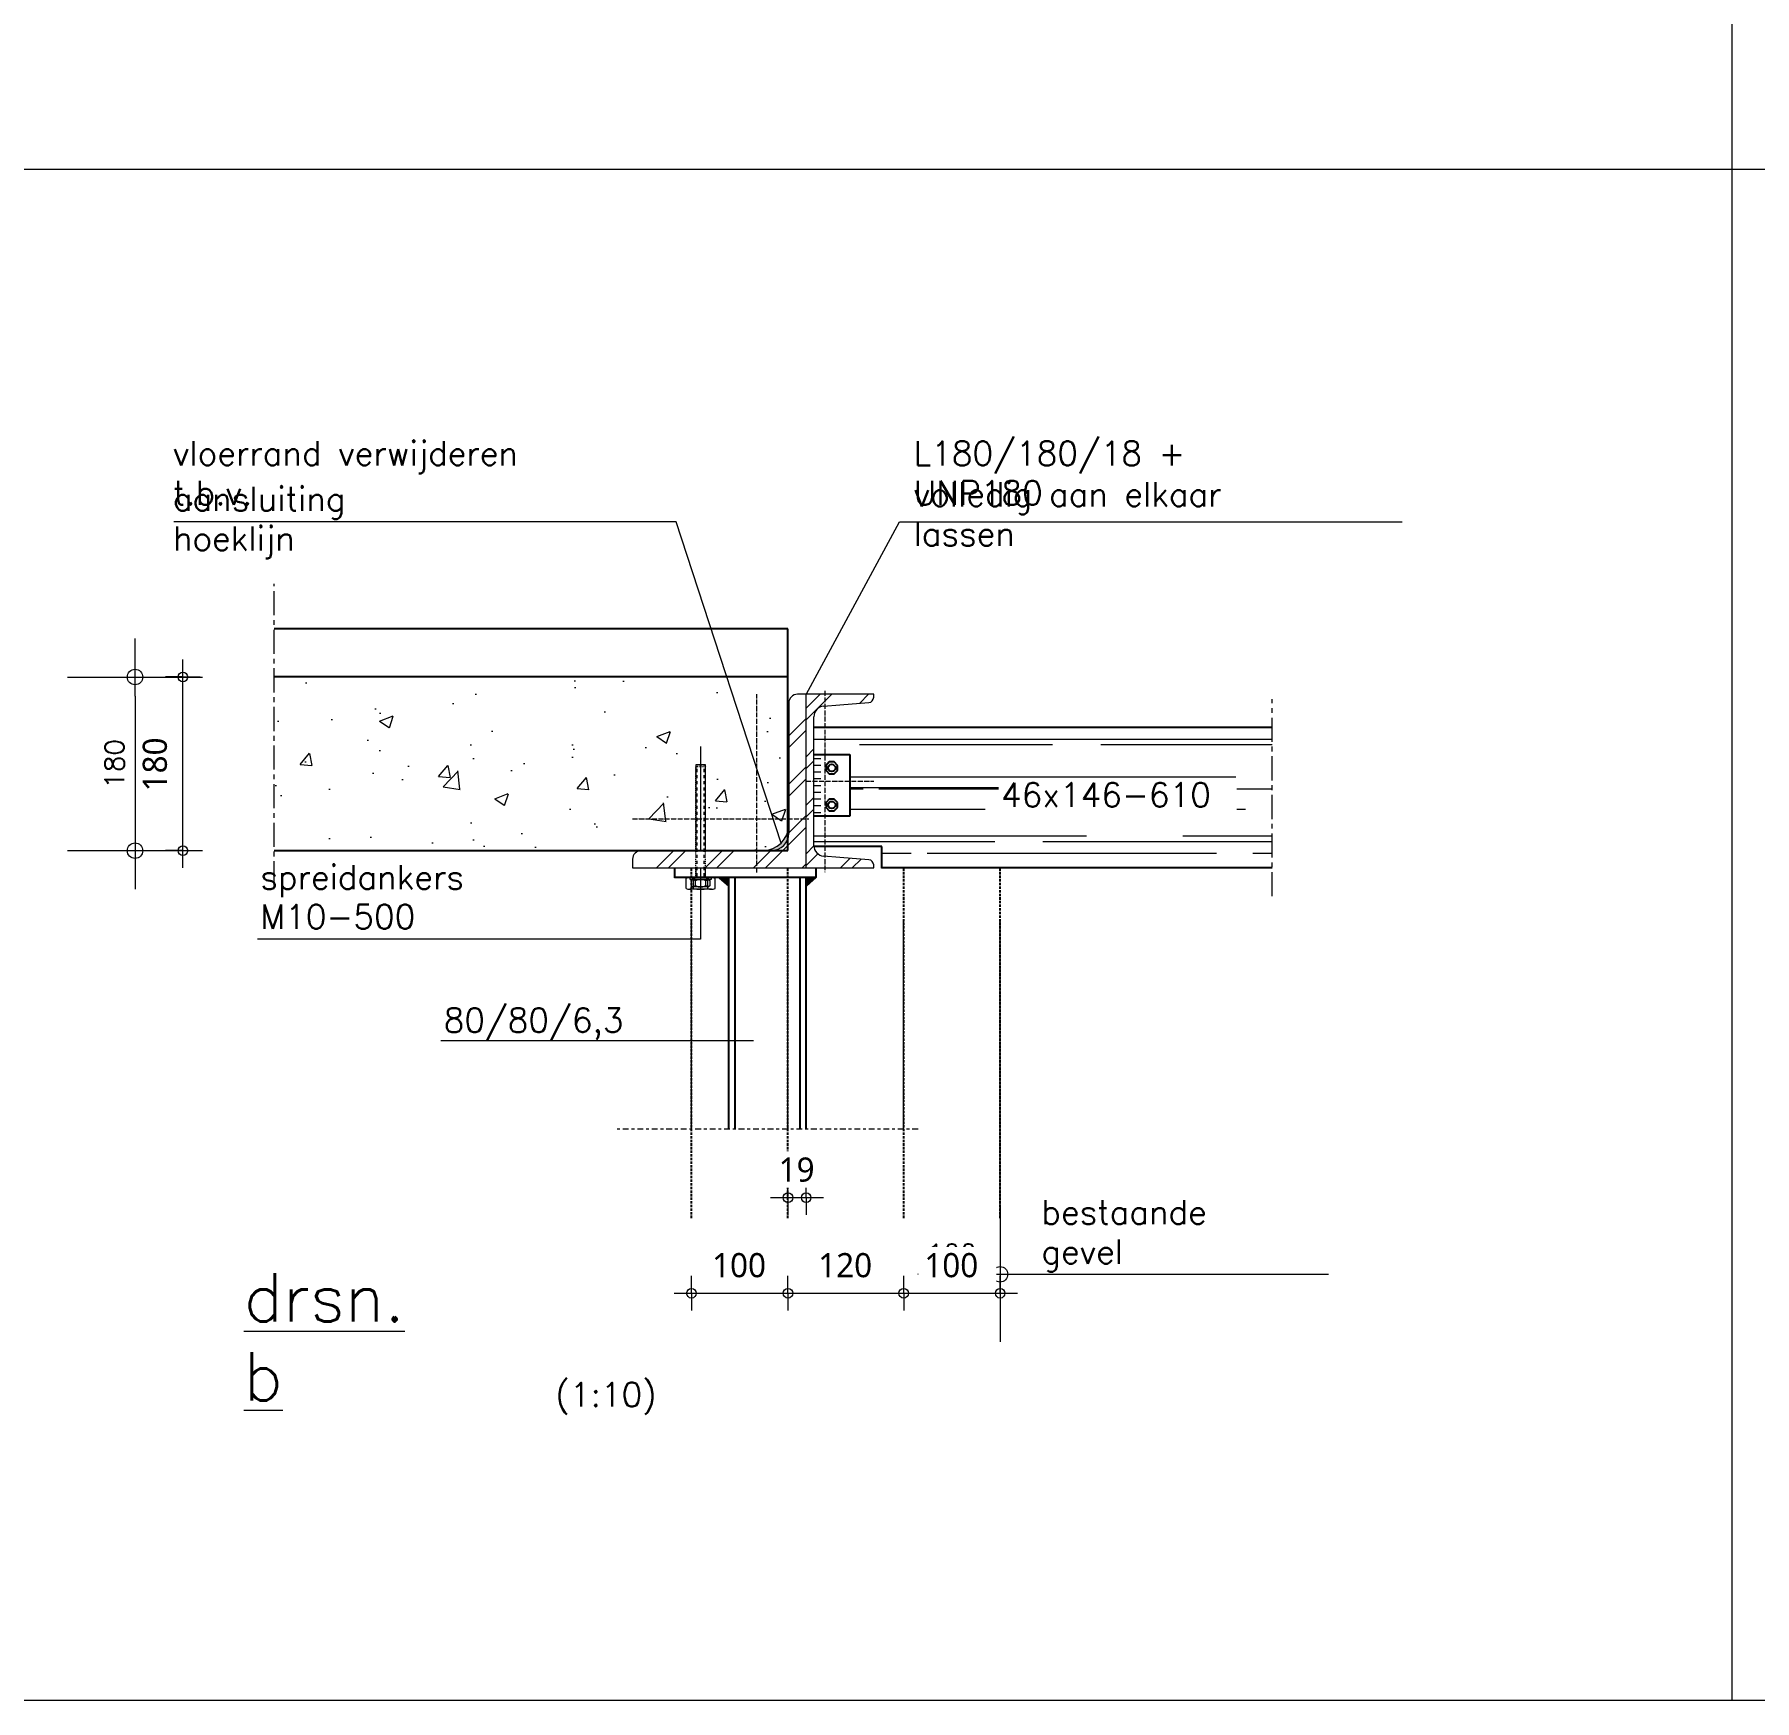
# Model space of a CAD drawing. Header units: millimetres. Extents: x -14163 to 55687, y -143 to 37302.
# Drawn here: x 17020 to 18803, y 26912 to 28639 of the extents above; entities that cross this region are included whole.
import ezdxf

# ---------------------------------------------------------------- set-up
doc = ezdxf.new("R2010")
doc.units = ezdxf.units.MM
for name, pattern in [('Dash', [6.35, 3.175, -3.175]), ('IMPORT-CENTER _3_', [1016, 635, -127, 127, -127]), ('IMPORT-DASHED _3_', [381, 254, -127]), ('MV_center', [15, 6, -3, 3, -3]), ('MV_hartlijn_staal', [6.6, 5, -0.8, 0, -0.8]), ('MV_hidden', [3.75, 2.5, -1.25]), ('Streep 1_1', [2, 1, -1])]:
    doc.linetypes.add(name, pattern=pattern)
for name, color, linetype, lineweight in [('A-ANNO-DIMS', 211, 'Continuous', 13), ('A-ANNO-DIMS-10', 211, 'Continuous', 13), ('A-DETL', 90, 'Continuous', 13), ('A-DETL-GENF', 92, 'Continuous', 18), ('A-DETL-GENF-HDLN', 1, 'Dash', 18), ('ARCERING', 55, 'Continuous', 13), ('AS', 1, 'IMPORT-CENTER _3_', 13), ('doorbraakdetails_dwg', 8, 'Continuous', 13), ('MAATVOERING', 1, 'Continuous', 13), ('STAAL', 2, 'Continuous', 13)]:
    doc.layers.add(name, color=color, linetype=linetype, lineweight=lineweight)
doc.styles.add('RomanS', font='romans__.ttf', dxfattribs={"height": 635})
doc.styles.add('RomanS_1', font='romans__.ttf', dxfattribs={"height": 1270})
doc.styles.add('RomanS_2', font='romans__.ttf', dxfattribs={"height": 508})
doc.styles.add('Segoe UI_3', font='segoeui.ttf', dxfattribs={"height": 25})
doc.dimstyles.new('2_5_mm', dxfattribs={"dimscale": 304.8, "dimtxt": 26.184099, "dimasz": 0.032808, "dimexe": 0.059055, "dimexo": 0.0625, "dimgap": 0.029528, "dimtad": 1, "dimdec": 0, "dimzin": 0, "dimdsep": 46, "dimtxsty": 'Segoe UI_3', "dimblk1": 'DOTBLANK', "dimblk2": 'DOTBLANK', "dimsah": 1, "dimcen": 0.09, "dimdle": 0.059055, "dimazin": 0, "dimtfac": 1, "dimtdec": 4, "dimtix": 1, "dimtmove": 0, "dimatfit": 3, "dimfxl": 0.059055, "dimfxlon": 1, "dimtvp": 1, "dimtfill": 1, "dimtolj": 1, "dimtzin": 0, "dimarcsym": 2})

# ---------------------------------------------------------------- blocks, each defined once
blk = doc.blocks.new('doorbraakdetails_dwg_DOT2035-5098677-Details Constructie')
at = {"layer": 'MAATVOERING'}
for p, q in [((0, 17.78), (0, -17.78)), ((-5.08, 0), (10.16, 0))]:
    blk.add_line(p, q, dxfattribs=at)
blk.add_circle((0, 0), 2.03, dxfattribs=at)
blk = doc.blocks.new('doorbraakdetails_dwg_DOT2035-V8-Details Constructie')
at = {"layer": 'MAATVOERING'}
blk.add_line((-5.08, 0), (-3.78, 0), dxfattribs=at)
blk = doc.blocks.new('doorbraakdetails_dwg_MOER-5098688-Details Constructie')
at = {"layer": 'STAAL'}
for p, q in [((-5.08, 3.74), (-5.08, 0.32)), ((-3.81, 4.06), (3.81, 4.06)), ((-3.81, 0), (3.81, 0)), ((-2.54, 3.74), (-2.54, 0.32)), ((2.54, 3.74), (2.54, 0.32)), ((5.08, 3.74), (5.08, 0.32))]:
    blk.add_line(p, q, dxfattribs=at)
for centre, radius, start, end in [((-3.81, 1.4), 2.66, 61.49293, 118.50707), ((-3.81, 2.66), 2.66, 241.49293, 298.50707), ((0, -6.1), 10.16, 75.52249, 104.47751), ((0, 10.16), 10.16, 255.52249, 284.47751), ((3.81, 1.4), 2.66, 61.49293, 118.50707), ((3.81, 2.66), 2.66, 241.49293, 298.50707)]:
    blk.add_arc(centre, radius, start, end, dxfattribs=at)
blk = doc.blocks.new('doorbraakdetails_dwg_SPREIDANKER-5098689-Details Constructie')
at = {"layer": 'AS'}
for p, q in [((0, -50.8), (0, 141.7)), ((0, -690.4), (0, -142.2))]:
    blk.add_line(p, q, dxfattribs=at)
at = {"layer": 'STAAL'}
for p, q in [((-25.4, 0), (-25.4, -50.8)), ((25.4, -50.8), (25.4, 0))]:
    blk.add_line(p, q, dxfattribs=at)
at = {"layer": 'STAAL', "flags": 128}
blk.add_lwpolyline([(-25.4, -142.2), (-25.4, -594.4), (25.4, -594.4), (25.4, -142.2)], dxfattribs=at)
at = {"xscale": 15, "yscale": 15, "zscale": 15}
blk.add_blockref('doorbraakdetails_dwg_MOER-5098688-Details Constructie', (0, 0), dxfattribs=at)
blk = doc.blocks.new('doorbraakdetails_dwg_DOT2035-V9-Details Constructie')
at = {"color": 250, "lineweight": 13}
blk.add_line((0, 17.78), (0, 17.12), dxfattribs=at)
blk = doc.blocks.new('doorbraakdetails_dwg_DOT2035-V10-Details Constructie')
at = {"color": 250, "lineweight": 13}
blk.add_line((0, -17.12), (0, -17.78), dxfattribs=at)
blk = doc.blocks.new('doorbraakdetails_dwg_DOT2035-V11-Details Constructie')
at = {"layer": 'MAATVOERING'}
blk.add_line((3.78, 0), (10.16, 0), dxfattribs=at)
blk = doc.blocks.new('doorbraakdetails_dwg_HOEK18018018-5098690-Details Constructie')
at = {"lineweight": 13}
h = blk.add_hatch(dxfattribs=at)
h.set_pattern_fill('FP_3', color=1, style=0, pattern_type=2)
h.set_pattern_definition([(45, (-36938.62, -53919.48), (-80.8223, 80.8223), [])])
h.paths.add_polyline_path([(-183.7, 91.4), (-180.2, 91.8), (-159.2, 94.6), (-137.2, 103.7), (-118.2, 118.2), (-103.7, 137.2), (-94.6, 159.2), (-91.4, 183.7), (-91.4, 228.6), (-96.1, 193.1), (-109.8, 160), (-131.6, 131.6), (-160, 109.8), (-193.1, 96.1), (-228.6, 91.4)])
at = {"color": 2, "lineweight": 13}
blk.add_arc((-228.6, 228.6), 137.2, 270, 0, dxfattribs=at)
blk = doc.blocks.new('doorbraakdetails_dwg_MOERPLAT-5098692-Details Constructie')
at = {"layer": 'STAAL', "flags": 128}
blk.add_lwpolyline([(-60, 25), (-60, -25), (-25, -63), (25, -63), (60, -25), (60, 25), (25, 63), (-25, 63)], close=True, dxfattribs=at)
at = {"layer": 'STAAL'}
blk.add_circle((0, 0), 38.1, dxfattribs=at)
blk = doc.blocks.new('doorbraakdetails_dwg-4168051-Details Constructie')
at = {"layer": 'ARCERING'}
h = blk.add_hatch(dxfattribs=at)
h.set_pattern_fill('FP_40', color=256, style=0, pattern_type=2)
h.set_pattern_definition([(50, (-94992, -68368.4), (3643.68, -318.78), [381, -4191]), (355, (-94992, -68368.4), (-704.86, 3821.136), [304.8, -3352.8]), (100.451, (-94688.4, -68395), (2938.85, 3502.33), [323.8, -3561.8]), (46.184, (-94992, -67352.4), (5421.58, -840.86), [571.5, -6286.5]), (96.636, (-94540, -67422.5), (4748.05, 4948.55), [485.7, -5342.7]), (351.184, (-94992, -67352.4), (4748.1, 4948.5), [457.2, -5029.2]), (21, (-94484, -67606.4), (3032.29, -2045.304), [381, -4191]), (326, (-94484, -67606.4), (1236.04, 3683.76), [304.8, -3352.8]), (71.451, (-94231.3, -67777), (4268.34, 1638.425), [323.8, -3561.8]), (37.5, (-94992, -68368.4), (61.772, 1691.101), [0, -3312.16, 0, -3403.6, -3365.5]), (37.5, (-94992, -68368.4), (61.772, 1691.101), [-6715.76, 0, -3365.5]), (7.5, (-94992, -68368.4), (1336.393, 2003.611), [0, -1940.56, 0, -3235.96, -1282.7]), (7.5, (-94992, -68368.4), (1336.393, 2003.611), [-5176.52, 0, -1282.7]), (327.5, (-96124.8, -68368.4), (2711.818, -114.579), [0, -1270, 0, -3962.4, -5257.8]), (327.5, (-96124.8, -68368.4), (2711.818, -114.579), [-5232.4, 0, -5257.8]), (317.5, (-96632.8, -68368.4), (2962.586, 508.533), [0, -1651, 0, -2631.44, -3733.8]), (317.5, (-96632.8, -68368.4), (2962.586, 508.533), [-4282.44, 0, -3733.8])])
h.paths.add_polyline_path([(60511, 24918), (61950, 24918), (61950, 27179), (62204, 27179), (62204, 24918), (63711, 24918), (63801, 24924), (63889, 24942), (63974, 24971), (64055, 25011), (64130, 25061), (64197, 25120), (64256, 25188), (64306, 25263), (64346, 25344), (64374, 25429), (64374, 29490), (50846, 29490), (50846, 24918), (60396, 24918)])
h = blk.add_hatch(dxfattribs=at)
h.set_pattern_fill('FP_41', color=256, style=0, pattern_type=2)
h.set_pattern_definition([(0, (-94992, -68368.4), (2794, 1270), [19050, -2540, 6350, -1270]), (0, (-93302.9, -67733.4), (-1270, 1689.1), [3810, -419.1, 7620, -952.5]), (0, (-94357, -67288.9), (6604, 850.9), [10160, -1778, 5080, -1270])])
h.paths.add_polyline_path([(71152, 24461), (77124, 24461), (77124, 28170), (65057, 28170), (65057, 27448), (66007, 27448), (66007, 25823), (65057, 25823), (65060, 25032), (65060, 25030), (66844, 25030), (66844, 24461)])
h.paths.add_polyline_path([(71152, 25856), (69919, 25856), (69919, 26809), (76194, 26809), (76194, 25856)])
blk.add_hatch(color=8, dxfattribs=at).paths.add_polyline_path([(63940, 24918), (64058, 24934), (64168, 24980), (64263, 25052), (64336, 25147), (64374, 25240), (64374, 25429), (64346, 25344), (64306, 25263), (64256, 25188), (64197, 25120), (64130, 25061), (64055, 25011), (63974, 24971), (63889, 24942), (63801, 24924), (63711, 24918)])
at = {"layer": 'STAAL'}
for points in [[(62822, 23985), (62822, 24207), (62568, 24207)], [(64854, 23985), (65108, 24207), (64854, 24207)]]:
    blk.add_hatch(color=256, dxfattribs=at).paths.add_polyline_path(points)
at = {"color": 1, "lineweight": 13}
for p, q in [((64374, 29490), (50846, 29490)), ((64374, 25240), (64374, 25427)), ((50846, 24918), (60511, 24918))]:
    blk.add_line(p, q, dxfattribs=at)
at = {"color": 250, "lineweight": 13}
for p, q in [((65057, 28170), (77124, 28170)), ((63473, 19912), (55240, 19912)), ((70978, 13765), (78606, 13765))]:
    blk.add_line(p, q, dxfattribs=at)
at = {"color": 55, "lineweight": 13}
for p, q in [((61834, 17586), (61834, 23048)), ((64374, 17586), (64374, 23048)), ((67422, 17586), (67422, 23048)), ((69962, 15244), (69962, 23048))]:
    blk.add_line(p, q, dxfattribs=at)
at = {"color": 250, "lineweight": 13, "flags": 128}
for points in [[(64196, 25119), (61434, 33577), (48203, 33577)], [(64854, 29033), (67315, 33577), (80546, 33577)], [(77124, 24461), (66844, 24461), (66844, 25030), (65060, 25030)], [(62077, 23499), (62077, 22586), (50413, 22586)]]:
    blk.add_lwpolyline(points, dxfattribs=at)
at = {"color": 1, "lineweight": 13, "flags": 128}
blk.add_lwpolyline([(64374, 25427), (64374, 30760), (50846, 30760)], dxfattribs=at)
at = {"layer": 'AS'}
for p, q in [((50846, 24004), (50846, 31940)), ((77124, 23720), (77124, 28911))]:
    blk.add_line(p, q, dxfattribs=at)
at = {"layer": 'MAATVOERING'}
for p, q in [((2540, 42860), (351028, 42860)), ((47186, 28982), (47186, 25426)), ((67930, 13765), (69454, 13765))]:
    blk.add_line(p, q, dxfattribs=at)
at = {"layer": 'MAATVOERING', "flags": 128}
for points in [[(351028, 223774), (351028, 2540), (2540, 2540), (2540, 91785)], [(89237, 2540), (89237, 52588), (89237, 111973)]]:
    blk.add_lwpolyline(points, dxfattribs=at)
at = {"layer": 'STAAL', "color": 1}
for p, q in [((65057, 27349), (65244, 27349)), ((65057, 27171), (65244, 27171)), ((65057, 26993), (65244, 26993)), ((65057, 26815), (65244, 26815)), ((65057, 26637), (65244, 26637)), ((65057, 26460), (65244, 26460)), ((65057, 26282), (65244, 26282)), ((65057, 26104), (65244, 26104)), ((65057, 25926), (65244, 25926))]:
    blk.add_line(p, q, dxfattribs=at)
at = {"layer": 'STAAL'}
for p, q in [((62568, 24207), (62822, 23985)), ((62822, 24207), (62822, 17586)), ((64854, 24207), (64854, 17586)), ((65108, 24207), (64854, 23985))]:
    blk.add_line(p, q, dxfattribs=at)
at = {"layer": 'STAAL', "linetype": 'IMPORT-DASHED _3_'}
for p, q in [((62982, 24207), (62982, 17586)), ((64694, 24207), (64694, 17586))]:
    blk.add_line(p, q, dxfattribs=at)
at = {"layer": 'STAAL', "flags": 128}
for points in [[(65057, 27448), (66007, 27448), (66007, 25823), (65057, 25823)], [(65108, 24461), (65108, 24207), (61393, 24207), (61393, 24461)]]:
    blk.add_lwpolyline(points, dxfattribs=at)
for name, p, xscale, yscale, zscale, rotation in [('doorbraakdetails_dwg_DOT2035-5098677-Details Constructie', (47186, 29490), 100, 100, 100, 90), ('doorbraakdetails_dwg_SPREIDANKER-5098689-Details Constructie', (62077, 24207), 5, 5, 5, 180), ('doorbraakdetails_dwg_DOT2035-5098677-Details Constructie', (47186, 24918), 100, 100, 100, 270), ('doorbraakdetails_dwg_DOT2035-V10-Details Constructie', (64854, 15874), 100, 100, 100, 180), ('doorbraakdetails_dwg_DOT2035-V8-Details Constructie', (67422, 13765), 100, 100, 100, 180)]:
    blk.add_blockref(name, p, dxfattribs=dict(xscale=xscale, yscale=yscale, zscale=zscale, rotation=rotation))
for name, p, xscale, yscale, zscale in [('doorbraakdetails_dwg_MOERPLAT-5098692-Details Constructie', (65528, 27095), 2.5, 2.5, 2.5), ('doorbraakdetails_dwg_MOERPLAT-5098692-Details Constructie', (65528, 26119), 2.5, 2.5, 2.5), ('doorbraakdetails_dwg_HOEK18018018-5098690-Details Constructie', (64854, 24461), 5, 5, 5), ('doorbraakdetails_dwg_DOT2035-V9-Details Constructie', (64374, 15874), 100, 100, 100), ('doorbraakdetails_dwg_DOT2035-5098677-Details Constructie', (69962, 13765), 100, 100, 100), ('doorbraakdetails_dwg_DOT2035-V11-Details Constructie', (67422, 13765), 100, 100, 100)]:
    blk.add_blockref(name, p, dxfattribs=dict(xscale=xscale, yscale=yscale, zscale=zscale))
at = {"layer": 'MAATVOERING', "color": 2, "line_spacing_factor": 0.983083}
for s, insert, char_height, width, attachment_point, style in [('L180/180/18 +\\PUNP180', (67685, 35698), 635, 9820.62, 1, 'RomanS'), ('vloerrand verwijderen\\Pt.b.v.', (48182, 35698), 635, 12588.95, 1, 'RomanS'), ('aansluiting\\Phoeklijn', (48182, 34497), 635, 6201.68, 1, 'RomanS'), ('volledig aan elkaar\\Plassen', (67685, 34619), 635, 11421.3, 1, 'RomanS'), ('46x146-610', (69988, 26706), 635, 7454.39, 1, 'RomanS'), ('spreidankers\\PM10-500', (50485, 24538), 635, 7299.73, 1, 'RomanS'), ('80/80/6,3', (55312, 20772), 635, 6410.47, 1, 'RomanS'), ('bestaande\\Pgevel', (71050, 15718), 635, 5923.3, 1, 'RomanS'), ('100', (68692, 14561), 508, 1763.82, 2, 'RomanS_2'), ('(1:10)', (58254, 10916), 635, 3618.94, 1, 'RomanS')]:
    blk.add_mtext(s, dxfattribs=dict(at, insert=insert, char_height=char_height, width=width, attachment_point=attachment_point, style=style))
at = {"layer": 'MAATVOERING', "color": 2, "insert": (46391, 27204), "char_height": 508, "width": 1763.82, "attachment_point": 2, "rotation": 90, "line_spacing_factor": 0.983083, "style": 'RomanS_2'}
blk.add_mtext('180', dxfattribs=at)
at = {"layer": 'MAATVOERING', "color": 6, "insert": (50047, 13792), "char_height": 1270, "width": 5787.34, "attachment_point": 1, "line_spacing_factor": 0.983083, "style": 'RomanS_1'}
blk.add_mtext('\\Ldrsn.\\Pb', dxfattribs=at)
blk = doc.blocks.new('28 Staalprofielen-UNP-2d - UNP180-3534777-Details Constructie')
at = {"layer": 'A-DETL-GENF', "lineweight": 13}
h = blk.add_hatch(dxfattribs=at)
h.set_pattern_fill('FP_238', color=256, style=0, pattern_type=2)
h.set_pattern_definition([(45, (-17819.75, -27864.986), (-25.144717, 25.144717), []), (45, (-17819.75, -27826.886), (-25.144717, 25.144717), [])])
h.paths.add_polyline_path([(0, -90), (70, -90), (70, -86.9), (69.8, -85.5), (69.3, -84.3), (68.5, -83.1), (67.5, -82.3), (66.3, -81.7), (64.9, -81.4), (18.1, -77.6), (15.5, -77.1), (13, -75.9), (10.9, -74.1), (9.3, -71.9), (8.3, -69.4), (8, -66.7), (8, 66.7), (8.3, 69.4), (9.3, 71.9), (10.9, 74.1), (13, 75.9), (15.5, 77.1), (18.1, 77.6), (64.9, 81.4), (66.3, 81.7), (67.5, 82.3), (68.5, 83.1), (69.3, 84.3), (69.8, 85.5), (70, 86.9), (70, 90), (0, 90), (0, -72)])
at = {"layer": 'A-DETL-GENF'}
for p, q in [((70, 90), (0, 90)), ((70, 86.9), (70, 90)), ((18.1, 77.6), (35, 79)), ((35, 79), (64.9, 81.4)), ((8, -66.7), (8, 66.7)), ((35, -79), (18.1, -77.6)), ((64.9, -81.4), (35, -79)), ((70, -90), (70, -86.9)), ((0, -90), (70, -90))]:
    blk.add_line(p, q, dxfattribs=at)
at = {"layer": 'A-DETL-GENF', "linetype": 'MV_hartlijn_staal', "lineweight": 13}
for p, q in [((19.2, 93.5), (19.2, -94.4)), ((0, 0), (70, 0))]:
    blk.add_line(p, q, dxfattribs=at)
at = {"layer": 'A-DETL-GENF'}
for centre, radius, start, end in [((19, 66.7), 11, 94.5739, 180), ((64.5, 86.9), 5.5, 274.5739, 0), ((19, -66.7), 11, 180, 265.4261), ((64.5, -86.9), 5.5, 360, 85.4261)]:
    blk.add_arc(centre, radius, start, end, dxfattribs=at)
blk = doc.blocks.new('28 Staalprofielen- L-2d - L180_18-V139-Details Constructie')
at = {"layer": 'A-DETL-GENF', "lineweight": 13}
h = blk.add_hatch(dxfattribs=at)
h.set_pattern_fill('FP_239', color=256, style=0, pattern_type=2)
h.set_pattern_definition([(315, (-27774.986, 17819.75), (25.144717, 25.144717), []), (315, (-27736.886, 17819.75), (25.144717, 25.144717), [])])
h.paths.add_polyline_path([(0, 180), (0, 0), (180, 0), (180, 9), (179.7, 11.3), (178.8, 13.5), (177.4, 15.4), (175.5, 16.8), (173.3, 17.7), (171, 18), (36, 18), (31.3, 18.6), (27, 20.4), (23.3, 23.3), (20.4, 27), (18.6, 31.3), (18, 36), (18, 171), (17.7, 173.3), (16.8, 175.5), (15.4, 177.4), (13.5, 178.8), (11.3, 179.7), (9, 180)])
at = {"layer": 'A-DETL-GENF'}
for p, q in [((9, 180), (0, 180)), ((0, 180), (0, 0)), ((18, 36), (18, 171)), ((171, 18), (36, 18)), ((0, 0), (180, 0)), ((180, 0), (180, 9))]:
    blk.add_line(p, q, dxfattribs=at)
at = {"layer": 'A-DETL-GENF', "linetype": 'MV_hartlijn_staal', "lineweight": 13}
for p, q in [((51, 180), (51, -2.6)), ((-4.6, 51), (180, 51))]:
    blk.add_line(p, q, dxfattribs=at)
at = {"layer": 'A-DETL-GENF'}
for centre, radius, start, end in [((9, 171), 9, 360, 90), ((36, 36), 18, 180, 270), ((171, 9), 9, 360, 90)]:
    blk.add_arc(centre, radius, start, end, dxfattribs=at)
blk = doc.blocks.new('00 bout s e - M10-4297112-Details Constructie')
at = {"layer": 'A-DETL-GENF'}
for p, q in [((-9.5, 8.5), (-8.6, 9.5)), ((-9.5, 8.5), (-8.1, 5.4)), ((-9.5, -8.1), (-9.5, 8.5)), ((-8.1, 5.4), (-9.5, 2.4)), ((-9.5, 2.4), (-9.5, -2.4)), ((-8.6, 9.5), (-2.9, 9.5)), ((-8.1, 5.4), (-3.4, 5.4)), ((-3.4, 5.4), (-2, 8.5)), ((-2, 2.4), (-3.4, 5.4)), ((-2.9, 9.5), (-2, 8.5)), ((-2, 0), (-2, 10.9)), ((-2, 10.9), (0, 10.9)), ((-2, 8.5), (-2, 0)), ((-2, -2.4), (-2, 2.4)), ((0, 10.9), (0, -10.9)), ((-9.5, -2.4), (-8.1, -5.3)), ((-8.1, -5.3), (-9.5, -8.1)), ((-8.6, -9.5), (-9.5, -8.1)), ((-3, -9.5), (-8.6, -9.5)), ((-8.1, -5.3), (-3.4, -5.3)), ((-3.4, -5.3), (-2, -2.4)), ((-2, -8.1), (-3.4, -5.3)), ((-2, -8.1), (-3, -9.5)), ((-2, -10.9), (-2, 0)), ((-2, 0), (-2, -8.1)), ((0, -10.9), (-2, -10.9))]:
    blk.add_line(p, q, dxfattribs=at)
at = {"layer": 'A-DETL-GENF', "linetype": 'Streep 1_1', "lineweight": 13}
for p, q in [((0, 5), (115, 5)), ((117, 3.5), (115, 5)), ((115, -5), (115, 5)), ((117, 3.5), (117, -3.5)), ((0, -5), (115, -5)), ((117, -3.5), (115, -5))]:
    blk.add_line(p, q, dxfattribs=at)
at = {"layer": 'A-DETL-GENF-HDLN'}
for p, q in [((0, 5), (1.5, 3.5)), ((0, 5), (0, -5)), ((1.5, 3.5), (115, 3.5)), ((0, -5), (1.5, -3.5)), ((1.5, -3.5), (115, -3.5))]:
    blk.add_line(p, q, dxfattribs=at)
blk = doc.blocks.new('NLRS_00_DI_maskeer - Type 1-4234802-Details Constructie')
at = {"layer": 'A-DETL-GENF', "linetype": 'MV_center'}
blk.add_line((212, 0), (-100, 0), dxfattribs=at)
blk = doc.blocks.new('DIMBLOCK332-Details Constructie')
at = {"layer": 'A-ANNO-DIMS-10'}
for p, q in [((17700.9, 27334.2), (17700.9, 27352.2)), ((17800.9, 27334.2), (17800.9, 27352.2)), ((17682.9, 27334.2), (17800.9, 27334.2)), ((17700.9, 27334.2), (17700.9, 27316.2)), ((17800.9, 27334.2), (17800.9, 27316.2))]:
    blk.add_line(p, q, dxfattribs=at)
for centre in [(17700.9, 27334.2), (17800.9, 27334.2)]:
    blk.add_circle(centre, 5, dxfattribs=at)
at = {"layer": 'A-ANNO-DIMS-10', "color": 0, "insert": (17722.3, 27375.8), "char_height": 25, "width": 68.555, "attachment_point": 1, "line_spacing_factor": 1.142579, "style": 'Segoe UI_3', "bg_fill": 3, "box_fill_scale": 1.25, "bg_fill_color": 9, "bg_fill_true_color": 13158600, "bg_fill_transparency": 0}
blk.add_mtext('100', dxfattribs=at)
blk = doc.blocks.new('_DotBlank')
at = {"color": 0, "linetype": 'ByBlock', "lineweight": -2}
blk.add_line((-0.5, 0), (-1, 0), dxfattribs=at)
blk.add_circle((0, 0), 0.5, dxfattribs=at)
blk = doc.blocks.new('DIMBLOCK333-Details Constructie')
at = {"layer": 'A-ANNO-DIMS-10'}
for p, q in [((17800.9, 27334.2), (17800.9, 27352.2)), ((17920.9, 27334.2), (17920.9, 27352.2)), ((17800.9, 27334.2), (17920.9, 27334.2)), ((17800.9, 27334.2), (17800.9, 27316.2)), ((17920.9, 27334.2), (17920.9, 27316.2))]:
    blk.add_line(p, q, dxfattribs=at)
for centre in [(17800.9, 27334.2), (17920.9, 27334.2)]:
    blk.add_circle(centre, 5, dxfattribs=at)
at = {"layer": 'A-ANNO-DIMS-10', "color": 0, "insert": (17832.3, 27375.8), "char_height": 25, "width": 68.555, "attachment_point": 1, "line_spacing_factor": 1.142579, "style": 'Segoe UI_3', "bg_fill": 3, "box_fill_scale": 1.25, "bg_fill_color": 9, "bg_fill_true_color": 13158600, "bg_fill_transparency": 0}
blk.add_mtext('120', dxfattribs=at)
blk = doc.blocks.new('DIMBLOCK334-Details Constructie')
at = {"layer": 'A-ANNO-DIMS-10'}
for p, q in [((17920.9, 27334.2), (17920.9, 27352.2)), ((18020.9, 27334.2), (18020.9, 27352.2)), ((17920.9, 27334.2), (18038.9, 27334.2)), ((17920.9, 27334.2), (17920.9, 27316.2)), ((18020.9, 27334.2), (18020.9, 27316.2))]:
    blk.add_line(p, q, dxfattribs=at)
for centre in [(17920.9, 27334.2), (18020.9, 27334.2)]:
    blk.add_circle(centre, 5, dxfattribs=at)
at = {"layer": 'A-ANNO-DIMS-10', "color": 0, "insert": (17942.3, 27375.8), "char_height": 25, "width": 68.555, "attachment_point": 1, "line_spacing_factor": 1.142579, "style": 'Segoe UI_3', "bg_fill": 3, "box_fill_scale": 1.25, "bg_fill_color": 9, "bg_fill_true_color": 13158600, "bg_fill_transparency": 0}
blk.add_mtext('100', dxfattribs=at)
blk = doc.blocks.new('DIMBLOCK335-Details Constructie')
at = {"layer": 'A-ANNO-DIMS-10'}
for p, q in [((17800.9, 27433.3), (17800.9, 27451.3)), ((17819.8, 27433.3), (17819.8, 27451.3)), ((17782.9, 27433.3), (17837.8, 27433.3)), ((17800.9, 27433.3), (17800.9, 27415.3)), ((17819.8, 27433.3), (17819.8, 27415.3))]:
    blk.add_line(p, q, dxfattribs=at)
for centre in [(17800.9, 27433.3), (17819.8, 27433.3)]:
    blk.add_circle(centre, 5, dxfattribs=at)
at = {"layer": 'A-ANNO-DIMS-10', "color": 0, "insert": (17791.3, 27474.9), "char_height": 25, "width": 45.703, "attachment_point": 1, "line_spacing_factor": 1.142579, "style": 'Segoe UI_3', "bg_fill": 3, "box_fill_scale": 1.25, "bg_fill_color": 9, "bg_fill_true_color": 13158600, "bg_fill_transparency": 0}
blk.add_mtext('19', dxfattribs=at)
blk = doc.blocks.new('DIMBLOCK336-Details Constructie')
at = {"layer": 'A-ANNO-DIMS-10'}
for p, q in [((17173.7, 27775), (17173.7, 27991)), ((17173.7, 27973), (17155.7, 27973)), ((17173.7, 27973), (17191.7, 27973)), ((17173.7, 27793), (17155.7, 27793)), ((17173.7, 27793), (17191.7, 27793))]:
    blk.add_line(p, q, dxfattribs=at)
for centre in [(17173.7, 27973), (17173.7, 27793)]:
    blk.add_circle(centre, 5, dxfattribs=at)
at = {"layer": 'A-ANNO-DIMS-10', "color": 0, "insert": (17132.1, 27854.4), "char_height": 25, "width": 68.555, "attachment_point": 1, "rotation": 90, "line_spacing_factor": 1.142579, "style": 'Segoe UI_3', "bg_fill": 3, "box_fill_scale": 1.25, "bg_fill_color": 9, "bg_fill_true_color": 13158600, "bg_fill_transparency": 0}
blk.add_mtext('180', dxfattribs=at)

msp = doc.modelspace()

# ---------------------------------------------------------------- linework, layer by layer
at = {"layer": 'A-DETL', "lineweight": 25}
for p, q in [((17800.9, 28023), (17268.2, 28023)), ((17800.9, 27793), (17800.9, 28023)), ((17800.9, 27973), (17268.2, 27973)), ((17827.8, 27921), (18302.8, 27921)), ((17827.8, 27892.6), (17865.1, 27892.6)), ((17865.1, 27892.6), (17865.1, 27828.6)), ((17843.8, 27884.9), (17840.4, 27881.2)), ((17840.4, 27881.2), (17840.4, 27876.2)), ((17840.4, 27876.2), (17843.8, 27872.5)), ((17848.8, 27884.9), (17843.8, 27884.9)), ((17843.8, 27872.5), (17848.8, 27872.5)), ((17852.2, 27881.2), (17848.8, 27884.9)), ((17848.8, 27872.5), (17852.2, 27876.2)), ((17852.2, 27876.2), (17852.2, 27881.2)), ((17843.8, 27846.4), (17840.4, 27842.8)), ((17840.4, 27842.8), (17840.4, 27837.8)), ((17840.4, 27837.8), (17843.8, 27834.1)), ((17848.8, 27846.4), (17843.8, 27846.4)), ((17852.2, 27842.8), (17848.8, 27846.4)), ((17848.8, 27834.1), (17852.2, 27837.8)), ((17852.2, 27837.8), (17852.2, 27842.8)), ((17865.1, 27828.6), (17827.8, 27828.6)), ((17843.8, 27834.1), (17848.8, 27834.1)), ((17268.2, 27793), (17800.9, 27793)), ((17898.1, 27797.4), (17827.8, 27797.4)), ((17898.1, 27775), (17898.1, 27797.4)), ((17683.5, 27765), (17683.5, 27775)), ((17829.8, 27765), (17683.5, 27765)), ((17729.8, 27765), (17739.8, 27756.2)), ((17739.8, 27504.3), (17739.8, 27765)), ((17746.1, 27504.3), (17746.1, 27765)), ((17813.5, 27504.3), (17813.5, 27765)), ((17819.8, 27504.3), (17819.8, 27765)), ((17829.8, 27765), (17819.8, 27756.2)), ((17829.8, 27775), (17829.8, 27765)), ((18302.8, 27775), (17898.1, 27775))]:
    msp.add_line(p, q, dxfattribs=at)
at = {"layer": 'A-DETL', "linetype": 'MV_hidden', "lineweight": 25}
for p, q in [((17700.9, 27412.1), (17700.9, 27775)), ((17800.9, 27412.1), (17800.9, 27775)), ((17920.9, 27412.1), (17920.9, 27775)), ((18020.9, 27412.1), (18020.9, 27775))]:
    msp.add_line(p, q, dxfattribs=at)
at = {"layer": 'A-DETL', "lineweight": 25}
for centre in [(17846.3, 27878.7), (17846.3, 27840.3)]:
    msp.add_circle(centre, 3.75, dxfattribs=at)

# ---------------------------------------------------------------- block references
at = {"layer": 'A-DETL-GENF', "linetype": 'MV_hartlijn_staal', "lineweight": 13, "rotation": 89.99999999999991}
msp.add_blockref('28 Staalprofielen- L-2d - L180_18-V139-Details Constructie', (17819.8, 27775), dxfattribs=at)
at = {"layer": 'A-DETL-GENF', "linetype": 'MV_hartlijn_staal', "lineweight": 13}
msp.add_blockref('28 Staalprofielen-UNP-2d - UNP180-3534777-Details Constructie', (17819.8, 27865), dxfattribs=at)
at = {"layer": 'A-DETL-GENF', "linetype": 'MV_center'}
msp.add_blockref('NLRS_00_DI_maskeer - Type 1-4234802-Details Constructie', (17723.8, 27504.3), dxfattribs=at)
at = {"layer": 'A-DETL-GENF-HDLN', "rotation": 90.00000000000146}
msp.add_blockref('00 bout s e - M10-4297112-Details Constructie', (17710.4, 27765), dxfattribs=at)
at = {"layer": 'doorbraakdetails_dwg', "color": 2, "xscale": 0.039370078740157, "yscale": 0.039370078740157, "zscale": 0.039370078740157}
msp.add_blockref('doorbraakdetails_dwg-4168051-Details Constructie', (15266.4, 26811.9), dxfattribs=at)

# ---------------------------------------------------------------- next in the draw order: dimensions: what is measured, and where the dimension line sits
at = {"layer": 'A-ANNO-DIMS'}
dim = msp.add_linear_dim(base=(17173.7, 27973), p1=(17191.7, 27793), p2=(17191.7, 27973), angle=90, dimstyle='2_5_mm', override={"dimpost": '<>', "dimfxl": 180}, dxfattribs=at)
dim.commit()
dim.dimension.update_dxf_attribs({"geometry": 'DIMBLOCK336-Details Constructie', "text_midpoint": (17151.7, 27883)})
for base, p1, p2, override, picture, middle in [((17819.8, 27433.3), (17800.9, 27451.3), (17819.8, 27451.3), {"dimpost": '<>', "dimfxl": 18.893104}, 'DIMBLOCK335-Details Constructie', (17810.3, 27455.3)), ((17800.9, 27334.2), (17700.9, 27352.2), (17800.9, 27352.2), {"dimpost": '<>', "dimfxl": 100}, 'DIMBLOCK332-Details Constructie', (17750.9, 27356.2))]:
    dim = msp.add_linear_dim(base=base, p1=p1, p2=p2, dimstyle='2_5_mm', override=override, dxfattribs=at)
    dim.commit()
    dim.dimension.update_dxf_attribs({"geometry": picture, "text_midpoint": middle})

# ---------------------------------------------------------------- next in the draw order: dimensions: what is measured, and where the dimension line sits
dim = msp.add_linear_dim(base=(17920.9, 27334.2), p1=(17800.9, 27352.2), p2=(17920.9, 27352.2), dimstyle='2_5_mm', override={"dimpost": '<>', "dimfxl": 120}, dxfattribs=at)
dim.commit()
dim.dimension.update_dxf_attribs({"geometry": 'DIMBLOCK333-Details Constructie', "text_midpoint": (17860.9, 27356.2)})

# ---------------------------------------------------------------- next in the draw order: dimensions: what is measured, and where the dimension line sits
dim = msp.add_linear_dim(base=(18020.9, 27334.2), p1=(17920.9, 27352.2), p2=(18020.9, 27352.2), dimstyle='2_5_mm', override={"dimpost": '<>', "dimfxl": 100}, dxfattribs=at)
dim.commit()
dim.dimension.update_dxf_attribs({"geometry": 'DIMBLOCK334-Details Constructie', "text_midpoint": (17970.9, 27356.2)})

doc.saveas('drawing.dxf')
